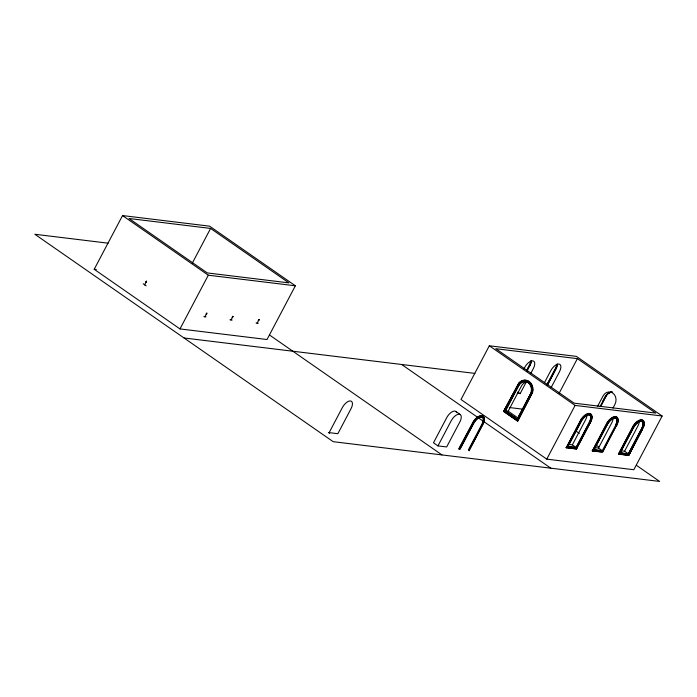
<?xml version="1.0" encoding="UTF-8"?>
<svg xmlns="http://www.w3.org/2000/svg" width="697" height="697" viewBox="0 0 697 697"><rect width="100%" height="100%" fill="white"/><g stroke="black" fill="none" stroke-linecap="round" stroke-linejoin="round"><path stroke-width="1.05" d="M146.501 282.442L146.536 281.205L145.603 281.823M206.669 314.103L206.835 313.136L206.016 314.025M232.789 317.283L232.946 316.316L232.136 317.205M258.901 320.463L259.066 319.496L258.247 320.385M482.699 424.943L483.692 422.626A9.758 4.705 -55.2 0 0 482.036 415.769A9.758 4.705 -55.2 0 0 473.794 421.415L459.096 448.964M530.112 364.183L526.993 370.307M555.631 368.704L556.52 366.692M590.063 422.6L591.056 420.274M590.368 422.809L591.352 420.483A9.758 4.705 -55.2 0 0 589.697 413.635A9.758 4.705 -55.2 0 0 581.455 419.28L566.26 447.77L581.159 419.071A9.758 4.705 -55.2 0 1 588.695 413.417A9.758 4.705 -55.2 0 1 591.614 418.183M616.183 425.78L616.854 424.168M616.479 425.989L617.368 423.976A9.131 4.4 -55.2 0 0 615.826 417.564A9.131 4.4 -55.2 0 0 608.115 422.844L593.278 450.663L607.819 422.643A8.294 3.999 -55.2 0 1 612.166 418.566M642.294 428.96L643.279 426.642M94.208 269.295L122.541 215.565L209.588 226.168L295.362 285.796L267.029 339.526L179.983 328.923L94.208 269.295L96.36 269.556M144.558 284.96L146.536 281.205M192.389 262.969L210.599 228.424L288.906 282.877L207.297 272.936L128.989 218.492L210.599 228.424M179.983 328.923L208.307 275.202L295.362 285.796M204.848 316.9L206.835 313.136M230.968 320.08L232.946 316.316M257.08 323.26L259.066 319.496M329.141 432.637L342.366 407.562A8.294 3.999 -55.2 0 1 350.495 400.932A8.294 3.999 -55.2 0 1 351.07 408.625L337.853 433.7L328.383 432.541L329.629 433.037L329.036 432.619M489.329 345.773L461.005 399.503L546.77 459.14L633.826 469.734L662.15 416.013L576.384 356.376L489.329 345.773L575.103 405.41L662.15 416.013M437.96 445.888L451.177 420.814A8.294 3.999 -55.2 0 1 459.306 414.184A8.294 3.999 -55.2 0 1 459.881 421.877L446.664 446.951L437.96 445.888L433.482 442.778L446.699 417.703A8.294 3.999 -55.2 0 1 456.5 412.293M458.792 448.755L473.498 421.206A9.758 4.705 -55.2 0 1 483.701 417.006M460.508 446.829L465.439 437.472M459.21 449.408L474.038 421.598A9.131 4.4 -55.2 0 1 483.918 419.036M459.506 449.617L474.335 421.807A9.131 4.4 -55.2 0 1 482.045 416.518A9.131 4.4 -55.2 0 1 483.596 422.931M468.436 449.792L481.758 424.525A8.503 4.095 -55.2 0 0 481.165 416.649M469.02 450.001L482.446 424.534M469.037 450.201L482.359 424.943A8.503 4.095 -55.2 0 0 481.758 417.067A8.503 4.095 -55.2 0 0 473.437 423.854L460.116 449.121L459.515 448.702M469.081 450.785L482.751 424.743M523.7 369.323L524.675 367.467A8.294 3.999 -55.2 0 1 532.804 360.837A8.294 3.999 -55.2 0 1 533.379 368.53L530.931 373.174M503.548 411.343L518.812 383.002A9.758 8.286 -83.1 0 1 528.884 381.468A9.758 8.286 -83.1 0 1 532.377 392.428L517.575 421.093L503.548 411.343L517.793 421.119L532.595 392.455A9.758 8.286 -83.1 0 0 529.101 381.494A9.758 8.286 -83.1 0 0 519.03 383.028L503.765 411.369M504.062 411.091L518.96 383.411A9.131 7.754 -83.1 0 1 528.387 381.982A9.131 7.754 -83.1 0 1 531.645 392.237L517.191 420.221L504.062 411.091L517.409 420.247L531.863 392.263A9.131 7.754 -83.1 0 0 528.605 382.008A9.131 7.754 -83.1 0 0 519.178 383.437L504.279 411.117M504.794 410.864L518.115 385.607A8.503 7.214 -83.1 0 1 528.099 382.522A8.503 7.214 -83.1 0 1 530.347 394.11L517.026 419.376L504.794 410.864L517.462 419.428M505.229 410.925L518.551 385.659A8.503 7.214 -83.1 0 1 528.535 382.575M526.705 370.203L529.171 365.524A8.503 4.095 -55.2 0 0 530.504 361.787M517.409 419.141L505.473 410.847L518.69 385.772A8.294 7.04 -83.1 0 1 525.869 381.712A8.294 7.04 -83.1 0 1 531.55 387.785M526.714 371.51L529.772 365.934A8.503 4.095 -55.2 0 0 531.192 360.593M505.473 410.847L508.191 411.178L521.417 386.103A8.294 7.04 -83.1 0 1 527.673 381.973M517.261 393.247L520.162 393.605L526.531 381.529M517.897 418.217L530.626 394.066M517.958 418.488L522.393 410.071M524.858 405.393L530.783 394.162M544.427 382.723L550.796 370.647A8.294 3.999 -55.2 0 1 558.924 364.017A8.294 3.999 -55.2 0 1 559.499 371.71L551.17 387.497M546.901 384.605L555.291 368.704A8.503 4.095 -55.2 0 0 556.615 364.967M547.563 384.012L555.126 369.663M547.441 384.901L555.77 369.114A8.294 3.999 -55.2 0 0 557.164 363.895M547.493 385.023L555.884 369.114A8.503 4.095 -55.2 0 0 557.217 365.385M559.177 393.178L577.386 358.641L655.703 413.086L574.093 403.145L495.776 348.7L577.386 358.641M546.77 459.14L575.103 405.41M575.565 430.659L577.543 426.912M566.87 447.274L576.741 448.641L566.87 447.274L581.699 419.463A9.131 4.4 -55.2 0 1 591.248 415.525M567.166 447.483L582.004 419.664A9.131 4.4 -55.2 0 1 589.714 414.384A9.131 4.4 -55.2 0 1 591.256 420.796M567.184 446.568L567.776 446.977L581.098 421.72A8.503 4.095 -55.2 0 1 589.427 414.933A8.503 4.095 -55.2 0 1 590.019 422.8L576.445 448.441M568.491 444.398L572.359 444.869L585.576 419.794A8.294 3.999 -55.2 0 0 586.883 416.144M597.634 406.255L603.027 396.044A8.294 7.04 -83.1 0 1 612.768 393.03A8.294 7.04 -83.1 0 1 614.954 404.338L613.003 408.05M567.384 446.402L576.088 447.457L589.305 422.391A8.294 3.999 -55.2 0 0 588.73 414.689M568.168 446.69L576.105 447.657L589.427 422.391A8.503 4.095 -55.2 0 0 588.826 414.515M578.179 445.034L582.657 436.549M583.65 434.658L589.618 423.34M566.26 447.77L576.489 449.016L590.411 422.609M602.583 401.707L605.606 395.966M600.178 406.551L605.597 396.253A8.503 7.214 -83.1 0 1 612.01 392.036M600.361 406.586L605.745 396.375A8.294 7.04 -83.1 0 1 612.001 392.245M600.614 406.604L606.033 396.314A8.503 7.214 -83.1 0 1 612.445 392.089M592.372 450.95L607.575 422.46A9.758 4.705 -55.2 0 1 615.817 416.815A9.758 4.705 -55.2 0 1 617.464 423.663L602.6 452.196L592.372 450.95L607.27 422.251A9.758 4.705 -55.2 0 1 617.83 419.516M593.888 450.157L602.818 451.247L593.295 449.748L593.888 450.157L607.209 424.9A8.503 4.095 -55.2 0 1 615.538 418.113A8.503 4.095 -55.2 0 1 616.131 425.98M594.602 447.579L598.47 448.049L611.696 422.974A8.294 3.999 -55.2 0 0 613.09 417.756M602.217 450.837L615.538 425.571A8.503 4.095 -55.2 0 0 615.965 418.087M594.044 450.584L602.557 451.621L616.226 425.579M643.845 424.543A9.758 4.705 -55.2 0 0 640.926 419.777A9.758 4.705 -55.2 0 0 633.39 425.431L618.492 454.13L633.686 425.64A9.758 4.705 -55.2 0 1 641.928 419.995A9.758 4.705 -55.2 0 1 643.584 426.843L628.973 455.002L619.398 453.843L632.728 427.662M627.448 437.899L632.832 427.688M619.398 453.843L634.226 426.024A9.131 4.4 -55.2 0 1 641.937 420.744A9.131 4.4 -55.2 0 1 643.488 427.156M620.008 453.338L633.329 428.08A8.503 4.095 -55.2 0 1 641.649 421.293A8.503 4.095 -55.2 0 1 642.251 429.16L628.929 454.427L619.406 452.928M620.722 450.759L624.59 451.229L637.807 426.155A8.294 3.999 -55.2 0 0 639.114 422.504M619.616 452.762L628.319 453.817L641.536 428.751A8.294 3.999 -55.2 0 0 640.961 421.058M620.4 453.05L628.337 454.017L641.649 428.751A8.503 4.095 -55.2 0 0 642.765 422.129M635.734 441.401L628.973 455.002M635.882 441.018L641.85 429.7M618.492 454.13L628.72 455.376L642.643 428.969M632.719 427.792L633.93 425.823A9.131 4.4 -55.2 0 1 643.479 421.885M108.113 243.183L34.85 234.262L333.183 441.68L659.623 481.435L636.396 465.291M203.855 316.586L206.033 316.856M229.975 319.766L232.145 320.036M256.087 322.946L258.265 323.216M184.017 337.975L474.901 373.4M509.333 407.527L523.29 409.226M593.495 449.582L602.199 450.637L598.47 448.049M567.776 446.977L576.698 448.066L576.105 447.657M619.102 453.634L627.614 454.671M593.278 450.663L602.557 451.621M565.964 447.561L572.098 448.31M574.145 448.554L576.489 449.016M592.075 450.741L595.142 451.116M597.19 451.368L601.284 451.865M619.215 454.043L628.72 455.376M624.59 451.229L628.319 453.817M628.337 454.017L628.929 454.427M575.757 430.929L579.32 433.403M596.223 445.156L598.897 447.012M517.923 392.045L520.162 393.605M572.359 444.869L576.088 447.457M508.191 411.178L518.42 418.287M401.638 364.479L550.804 468.184M455.829 411.448L460.308 414.558M122.541 215.565L208.307 275.202M269.608 335.074L441.994 454.932M143.155 283.749L146.143 285.822M613.595 417.982A8.294 3.999 -55.2 0 1 615.425 425.571M531.053 360.715A8.294 3.999 -55.2 0 1 529.65 365.934M643.81 423.262A9.131 4.4 -55.2 0 1 643.192 426.947M641.057 420.875A8.503 4.095 -55.2 0 1 642.076 421.267M591.579 416.902A9.131 4.4 -55.2 0 1 590.96 420.587M606.617 424.482A8.503 4.095 -55.2 0 1 607.767 422.609A9.131 4.4 -55.2 0 1 617.699 420.082M617.594 421.807A9.131 4.4 -55.2 0 1 617.072 423.767M531.567 392.123A8.503 7.214 -83.1 0 1 531.088 393.509M483.823 420.761A9.131 4.4 -55.2 0 1 483.3 422.722M483.953 420.317A9.758 4.705 -55.2 0 1 483.387 422.417M473.986 421.572A8.503 4.095 -55.2 0 1 476.879 418.418"/></g></svg>
